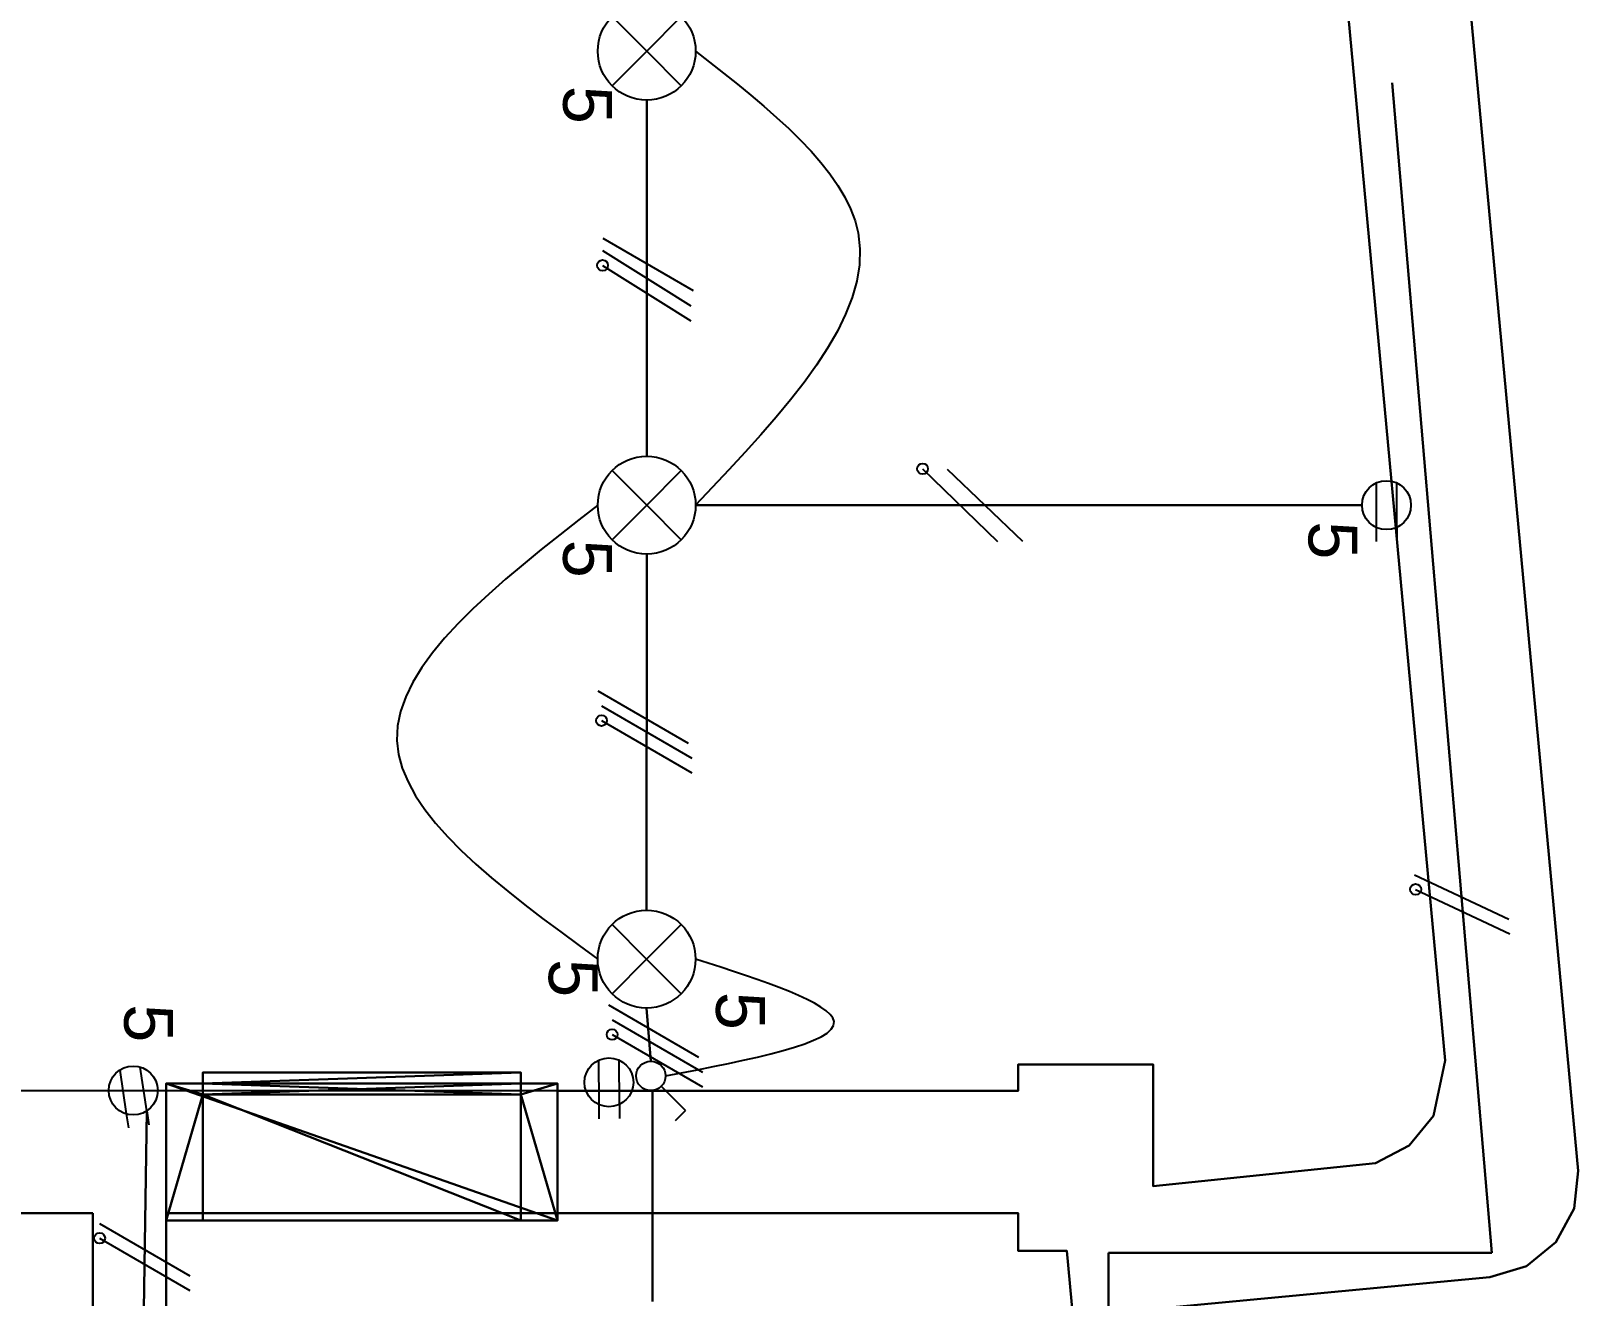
# Model space of a CAD drawing. Header units: metres. Extents: x -0.1 to 64.1, y -0.2 to 39.7.
# Drawn here: x 20.482 to 23.644, y 33.252 to 35.837 of the extents above; entities that cross this region are included whole.
import ezdxf

# ---------------------------------------------------------------- set-up
doc = ezdxf.new("R2010")
doc.units = ezdxf.units.M
doc.header["$LTSCALE"] = 0.2
doc.linetypes.add('ACAD_ISO02W100', pattern=[15, 12, -3])
for name, color, linetype in [('Canaletas', 4, 'Continuous'), ('conexiones', 7, 'ACAD_ISO02W100'), ('Fases', 7, 'Continuous'), ('Indicacion-Tabla', 7, 'Continuous'), ('Luminaria', 7, 'Continuous'), ('Medidas', 1, 'Continuous'), ('Puntos', 7, 'Continuous'), ('Tomacorrientes', 7, 'Continuous')]:
    doc.layers.add(name, color=color, linetype=linetype)
for name, color, linetype, true_color in [('DLX_APERT', 7, 'Continuous', 0x969696), ('DLX_CONT', 7, 'Continuous', 0x969696), ('DLX_ROOF', 7, 'Continuous', 0x7f7f7f)]:
    doc.layers.add(name, color=color, linetype=linetype, true_color=true_color)
doc.layers.add('L-Suelo', color=7, linetype='ACAD_ISO02W100', lineweight=30)
doc.layers.add('L-Techo', color=7, linetype='Continuous', lineweight=30)
doc.layers.get('0').off()
doc.styles.get("Standard").update_dxf_attribs({"font": 'arial.ttf'})

# ---------------------------------------------------------------- blocks, each defined once
blk = doc.blocks.new('Lampara')
at = {"layer": 'Luminaria'}
for q in [(-0.0707, 0.0707), (0.0707, 0.0707), (-0.0707, -0.0707), (0.0707, -0.0707)]:
    blk.add_line((0, 0), q, dxfattribs=at)
blk.add_circle((0, 0), 0.1, dxfattribs=at)
blk = doc.blocks.new('Interruptor')
at = {"layer": 'Luminaria'}
for q in [(0.0212, 0.0212), (0.0919, 0.0495)]:
    blk.add_line((0.0707, 0.0707), q, dxfattribs=at)
blk.add_circle((0, 0), 0.03, dxfattribs=at)
blk = doc.blocks.new('Tomacorriente')
at = {"layer": 'Tomacorrientes'}
for p, q in [((0.0453, 0.0211), (-0.0453, 0.0211)), ((0.0453, 0.0211), (0.0743, 0.0211)), ((-0.0453, -0.0211), (0.0453, -0.0211)), ((0.0453, -0.0211), (0.0743, -0.0211))]:
    blk.add_line(p, q, dxfattribs=at)
blk.add_circle((0, 0), 0.05, dxfattribs=at)
blk = doc.blocks.new('1002_0_0')
mesh = blk.add_polyface()
corners = [(-0.325, -0.14, 0.925), (0.325, -0.1175, 0.925), (0.325, -0.14, 0.925), (0.325, -0.1175, 0.925), (-0.325, -0.14, 0.925), (-0.325, -0.1175, 0.925), (0.325, -0.14, 0.925), (0.325, -0.1175, -1), (0.325, -0.14, -1), (0.325, -0.1175, -1), (0.325, -0.14, 0.925), (0.325, -0.1175, 0.925), (-0.325, -0.14, -1), (-0.325, -0.1175, 0.925), (-0.325, -0.14, 0.925), (-0.325, -0.1175, 0.925), (-0.325, -0.14, -1), (-0.325, -0.1175, -1)]
mesh.append_faces([[corners[k] for k in face] for face in [(0, 1, 2), (3, 4, 5), (6, 7, 8), (9, 10, 11), (12, 13, 14), (15, 16, 17)]])
blk = doc.blocks.new('1002_0_1')
mesh = blk.add_polyface()
corners = [(-0.325, -0.1175, -1), (-0.325, -0.14, 0.925), (-0.325, -0.1175, 0.925), (-0.325, -0.14, 0.925), (-0.325, -0.1175, -1), (-0.325, -0.14, -1), (0.325, -0.14, 0.925), (-0.325, -0.1175, 0.925), (-0.325, -0.14, 0.925), (-0.325, -0.1175, 0.925), (0.325, -0.14, 0.925), (0.325, -0.1175, 0.925), (0.325, -0.1175, 0.925), (0.325, -0.14, -1), (0.325, -0.1175, -1), (0.325, -0.14, -1), (0.325, -0.1175, 0.925), (0.325, -0.14, 0.925)]
mesh.append_faces([[corners[k] for k in face] for face in [(0, 1, 2), (3, 4, 5), (6, 7, 8), (9, 10, 11), (12, 13, 14), (15, 16, 17)]])
blk = doc.blocks.new('1002_0_2')
mesh = blk.add_polyface()
corners = [(-0.4, 0.14, 1), (0.4, -0.14, 1), (0.4, 0.14, 1), (0.4, -0.14, 1), (-0.4, 0.14, 1), (-0.4, -0.14, 1), (0.4, 0.14, 1), (0.4, -0.14, -1), (0.4, 0.14, -1), (0.4, -0.14, -1), (0.4, 0.14, 1), (0.4, -0.14, 1), (-0.4, 0.14, -1), (-0.4, -0.14, 1), (-0.4, 0.14, 1), (-0.4, -0.14, 1), (-0.4, 0.14, -1), (-0.4, -0.14, -1), (0.4, -0.14, -1), (0.325, -0.1175, -1), (0.4, 0.14, -1), (0.4, 0.14, -1), (0.325, -0.1175, -1), (0.325, 0.14, -1), (0.325, -0.1175, -1), (0.4, -0.14, -1), (0.325, -0.14, -1), (-0.325, -0.1175, -1), (-0.4, -0.14, -1), (-0.4, 0.14, -1), (-0.325, -0.1175, -1), (-0.4, 0.14, -1), (-0.325, 0.14, -1), (-0.4, -0.14, -1), (-0.325, -0.1175, -1), (-0.325, -0.14, -1), (-0.4, 0.14, 1), (-0.325, 0.14, 0.925), (-0.4, 0.14, -1), (-0.4, 0.14, -1), (-0.325, 0.14, 0.925), (-0.325, 0.14, -1), (0.4, 0.14, 1), (-0.325, 0.14, 0.925), (-0.4, 0.14, 1), (0.4, 0.14, 1), (0.325, 0.14, 0.925), (-0.325, 0.14, 0.925), (0.4, 0.14, -1), (0.325, 0.14, 0.925), (0.4, 0.14, 1), (0.325, 0.14, 0.925), (0.4, 0.14, -1), (0.325, 0.14, -1), (-0.325, -0.14, 0.925), (-0.4, -0.14, 1), (-0.4, -0.14, -1), (-0.325, -0.14, 0.925), (-0.4, -0.14, -1), (-0.325, -0.14, -1), (-0.325, -0.14, 0.925), (0.4, -0.14, 1), (-0.4, -0.14, 1), (0.325, -0.14, 0.925), (0.4, -0.14, 1), (-0.325, -0.14, 0.925), (0.325, -0.14, 0.925), (0.4, -0.14, -1), (0.4, -0.14, 1), (0.4, -0.14, -1), (0.325, -0.14, 0.925), (0.325, -0.14, -1), (-0.325, 0.14, 0.925), (0.325, -0.1175, 0.925), (-0.325, -0.1175, 0.925), (0.325, -0.1175, 0.925), (-0.325, 0.14, 0.925), (0.325, 0.14, 0.925), (0.325, 0.14, -1), (0.325, -0.1175, 0.925), (0.325, 0.14, 0.925), (0.325, -0.1175, 0.925), (0.325, 0.14, -1), (0.325, -0.1175, -1), (-0.325, 0.14, 0.925), (-0.325, -0.1175, -1), (-0.325, 0.14, -1), (-0.325, -0.1175, -1), (-0.325, 0.14, 0.925), (-0.325, -0.1175, 0.925)]
mesh.append_faces([[corners[k] for k in face] for face in [(0, 1, 2), (3, 4, 5), (6, 7, 8), (9, 10, 11), (12, 13, 14), (15, 16, 17), (18, 19, 20), (21, 22, 23), (24, 25, 26), (27, 28, 29), (30, 31, 32), (33, 34, 35), (36, 37, 38), (39, 40, 41), (42, 43, 44), (45, 46, 47), (48, 49, 50), (51, 52, 53), (54, 55, 56), (57, 58, 59), (60, 61, 62), (63, 64, 65), (66, 67, 68), (69, 70, 71), (72, 73, 74), (75, 76, 77), (78, 79, 80), (81, 82, 83), (84, 85, 86), (87, 88, 89)]])
blk = doc.blocks.new('1002_0_3')
mesh = blk.add_polyface()
corners = [(-0.325, -0.14, -1), (0.325, -0.14, -1), (-0.325, -0.1625, -1), (-0.325, -0.1625, -1), (0.325, -0.14, -1), (0.325, -0.1625, -1), (-0.325, -0.14, -1), (0.325, -0.1175, -1), (0.325, -0.14, -1), (0.325, -0.1175, -1), (-0.325, -0.14, -1), (-0.325, -0.1175, -1)]
mesh.append_faces([[corners[k] for k in face] for face in [(0, 1, 2), (3, 4, 5), (6, 7, 8), (9, 10, 11)]])
blk = doc.blocks.new('1002_0_4')
mesh = blk.add_polyface()
corners = [(-0.325, -0.1625, 0.925), (-0.325, -0.14, -1), (-0.325, -0.1625, -1), (-0.325, -0.14, -1), (-0.325, -0.1625, 0.925), (-0.325, -0.14, 0.925), (0.325, -0.1625, -1), (0.325, -0.14, 0.925), (0.325, -0.1625, 0.925), (0.325, -0.14, 0.925), (0.325, -0.1625, -1), (0.325, -0.14, -1), (-0.325, -0.1625, 0.925), (0.325, -0.14, 0.925), (-0.325, -0.14, 0.925), (0.325, -0.14, 0.925), (-0.325, -0.1625, 0.925), (0.325, -0.1625, 0.925)]
mesh.append_faces([[corners[k] for k in face] for face in [(0, 1, 2), (3, 4, 5), (6, 7, 8), (9, 10, 11), (12, 13, 14), (15, 16, 17)]])
blk = doc.blocks.new('1002_0_5')
mesh = blk.add_polyface()
corners = [(-0.325, -0.1175, 0.925), (0.325, -0.1175, -1), (-0.325, -0.1175, -1), (0.325, -0.1175, -1), (-0.325, -0.1175, 0.925), (0.325, -0.1175, 0.925)]
mesh.append_faces([[corners[k] for k in face] for face in [(0, 1, 2), (3, 4, 5)]])
blk = doc.blocks.new('1002_0_6')
mesh = blk.add_polyface()
corners = [(-0.325, -0.1625, 0.925), (0.325, -0.1625, -1), (0.325, -0.1625, 0.925), (0.325, -0.1625, -1), (-0.325, -0.1625, 0.925), (-0.325, -0.1625, -1)]
mesh.append_faces([[corners[k] for k in face] for face in [(0, 1, 2), (3, 4, 5)]])
blk = doc.blocks.new('Fase')
at = {"layer": 'Fases'}
blk.add_line((-0.0535, -0.0922), (0.0535, 0.0922), dxfattribs=at)
blk = doc.blocks.new('Neutro')
at = {"layer": 'Fases'}
h = blk.add_hatch(dxfattribs=at)
h.set_pattern_fill('ANGLE', color=256)
h.set_pattern_definition([(0, (-26.865, -1.6355), (0, 6.985), [5.08, -1.905]), (90, (-26.865, -1.6355), (-6.985, 4e-16), [5.08, -1.905])])
h.paths.add_polyline_path([(-0.0645, -0.0922, 1), (-0.0424, -0.0922, 1)])
blk.add_circle((-0.0535, -0.0922), 0.0111, dxfattribs=at)
blk.add_blockref('Fase', (0, 0), dxfattribs=at)

msp = doc.modelspace()

# ---------------------------------------------------------------- linework, layer by layer
at = {"layer": 'conexiones'}
for points in [[(21.8402, 35.7961), (22.1723, 35.4248), (21.8402, 34.8683)], [(21.6402, 34.8683), (21.2298, 34.3873), (21.6401, 33.9405)], [(21.7787, 33.7018), (22.1233, 33.813), (21.8401, 33.9405)]]:
    msp.add_spline(points, degree=3, dxfattribs=at)
at = {"layer": 'DLX_APERT'}
for points in [[(21.558, 33.6861, 0), (20.758, 33.6861, 0)], [(20.758, 33.6861, 0), (20.758, 33.4061, 0)], [(20.758, 33.6861, 0), (20.758, 33.6861, 0)], [(20.758, 33.6861, 0), (20.758, 33.4061, 0)], [(20.758, 33.4061, 0), (20.758, 33.6861, 0)], [(20.758, 33.4061, 0), (20.758, 33.6861, 0)], [(20.758, 33.6861, 0), (20.833, 33.6861, 0)], [(20.833, 33.6861, 0), (20.758, 33.6861, 0)], [(20.758, 33.6861, 0), (20.758, 33.6861, 0)], [(20.758, 33.6861, 0), (21.558, 33.6861, 0)], [(20.833, 33.7086, 0), (21.483, 33.7086, 0)], [(20.833, 33.6861, 0), (20.833, 33.7086, 0)], [(21.483, 33.7086, 0), (20.833, 33.7086, 0)], [(20.833, 33.7086, 0), (20.833, 33.7086, 0)], [(20.833, 33.7086, 0), (21.483, 33.7086, 0)], [(20.833, 33.6861, 0), (20.833, 33.7086, 0)], [(20.833, 33.7086, 0), (20.833, 33.7086, 0)], [(20.833, 33.7086, 0), (20.833, 33.6861, 0)], [(21.483, 33.7086, 0), (20.833, 33.7086, 0)], [(20.833, 33.7086, 0), (20.833, 33.6861, 0)], [(20.833, 33.6861, 0), (20.833, 33.6636, 0)], [(21.483, 33.6861, 0), (20.833, 33.6861, 0)], [(20.833, 33.6861, 0), (20.833, 33.6861, 0)], [(20.833, 33.6636, 0), (20.833, 33.6861, 0)], [(20.833, 33.6861, 0), (21.483, 33.6861, 0)], [(20.833, 33.6636, 0), (20.833, 33.6861, 0)], [(20.833, 33.6861, 0), (20.833, 33.6861, 0)], [(20.833, 33.6861, 0), (20.833, 33.6636, 0)], [(20.833, 33.6636, 0), (20.833, 33.6861, 0)], [(20.833, 33.6861, 0), (20.833, 33.6861, 0)], [(20.833, 33.6861, 0), (21.483, 33.6861, 0)], [(21.483, 33.6861, 0), (20.833, 33.6861, 0)], [(20.833, 33.6861, 0), (20.833, 33.6636, 0)], [(20.833, 33.6861, 0), (20.833, 33.6861, 0)], [(20.833, 33.6861, 0), (20.833, 33.6636, 0)], [(20.833, 33.6636, 0), (20.833, 33.6861, 0)], [(21.483, 33.7086, 0), (21.483, 33.6861, 0)], [(21.483, 33.7086, 0), (21.483, 33.7086, 0)], [(21.483, 33.6861, 0), (21.483, 33.7086, 0)], [(21.483, 33.7086, 0), (21.483, 33.7086, 0)], [(21.483, 33.7086, 0), (21.483, 33.6861, 0)], [(21.483, 33.6861, 0), (21.483, 33.7086, 0)], [(21.483, 33.6636, 0), (21.483, 33.6861, 0)], [(21.483, 33.6861, 0), (21.558, 33.6861, 0)], [(21.483, 33.6861, 0), (21.483, 33.6861, 0)], [(21.558, 33.6861, 0), (21.483, 33.6861, 0)], [(21.483, 33.6861, 0), (21.483, 33.6636, 0)], [(21.483, 33.6636, 0), (21.483, 33.6861, 0)], [(21.483, 33.6861, 0), (21.483, 33.6861, 0)], [(21.483, 33.6861, 0), (21.483, 33.6636, 0)], [(21.483, 33.6861, 0), (21.483, 33.6636, 0)], [(21.483, 33.6861, 0), (21.483, 33.6861, 0)], [(21.483, 33.6861, 0), (21.483, 33.6861, 0)], [(21.483, 33.6861, 0), (21.483, 33.6636, 0)], [(21.483, 33.6636, 0), (21.483, 33.6861, 0)], [(21.483, 33.6636, 0), (21.483, 33.6861, 0)], [(21.558, 33.4061, 0), (21.558, 33.6861, 0)], [(21.558, 33.6861, 0), (21.558, 33.6861, 0)], [(21.558, 33.6861, 0), (21.558, 33.4061, 0)], [(21.558, 33.4061, 0), (21.558, 33.6861, 0)], [(21.558, 33.6861, 0), (21.558, 33.4061, 0)], [(21.558, 33.6861, 0), (21.558, 33.6861, 0)], [(20.833, 33.6636, 0), (20.833, 33.4061, 0)], [(20.833, 33.6636, 0), (21.483, 33.6636, 0)], [(20.833, 33.4061, 0), (20.833, 33.6636, 0)], [(20.833, 33.6636, 0), (20.833, 33.6636, 0)], [(20.833, 33.6636, 0), (20.833, 33.4061, 0)], [(20.833, 33.4061, 0), (20.833, 33.6636, 0)], [(21.483, 33.6636, 0), (20.833, 33.6636, 0)], [(20.833, 33.6636, 0), (20.833, 33.6636, 0)], [(21.483, 33.6636, 0), (20.833, 33.6636, 0)], [(20.833, 33.6636, 0), (20.833, 33.6636, 0)], [(20.833, 33.6636, 0), (21.483, 33.6636, 0)], [(21.483, 33.6636, 0), (20.833, 33.6636, 0)], [(20.833, 33.6636, 0), (21.483, 33.6636, 0)], [(20.833, 33.6636, 0), (20.833, 33.6636, 0)], [(21.483, 33.4061, 0), (21.483, 33.6636, 0)], [(21.483, 33.6636, 0), (21.483, 33.4061, 0)], [(21.483, 33.6636, 0), (21.483, 33.6636, 0)], [(21.483, 33.6636, 0), (21.483, 33.4061, 0)], [(21.483, 33.4061, 0), (21.483, 33.6636, 0)], [(21.483, 33.6636, 0), (21.483, 33.6636, 0)], [(21.483, 33.6636, 0), (21.483, 33.6636, 0)], [(21.483, 33.6636, 0), (21.483, 33.6636, 0)], [(20.758, 33.4061, 0), (21.558, 33.4061, 0)], [(20.758, 33.4061, 0), (20.758, 33.4061, 0)], [(20.833, 33.4061, 0), (20.758, 33.4061, 0)], [(21.558, 33.4061, 0), (20.758, 33.4061, 0)], [(20.758, 33.4061, 0), (20.758, 33.4061, 0)], [(20.758, 33.4061, 0), (20.833, 33.4061, 0)], [(20.833, 33.4061, 0), (20.833, 33.4061, 0)], [(20.833, 33.4061, 0), (21.483, 33.4061, 0)], [(21.483, 33.4061, 0), (20.833, 33.4061, 0)], [(20.833, 33.4061, 0), (20.833, 33.4061, 0)], [(21.558, 33.4061, 0), (21.483, 33.4061, 0)], [(21.483, 33.4061, 0), (21.483, 33.4061, 0)], [(21.483, 33.4061, 0), (21.558, 33.4061, 0)], [(21.483, 33.4061, 0), (21.483, 33.4061, 0)], [(21.558, 33.4061, 0), (21.558, 33.4061, 0)], [(21.558, 33.4061, 0), (21.558, 33.4061, 0)]]:
    msp.add_polyline3d(points, dxfattribs=at)
at = {"layer": 'DLX_CONT'}
for points in [[(23.6439, 33.508, 0), (23.3808, 36.3516, 0)], [(23.6439, 33.508, 0), (23.3808, 36.3516, 0)], [(23.372, 33.7334, 0), (23.155, 36.0792, 0)], [(23.372, 33.7334, 0), (23.155, 36.0792, 0)], [(22.4997, 33.6711, 0), (22.4997, 33.7248, 0)], [(22.4997, 33.7248, 0), (22.7755, 33.7248, 0)], [(22.4997, 33.6711, 0), (22.4997, 33.7248, 0)], [(22.4997, 33.7248, 0), (22.7755, 33.7248, 0)], [(22.7755, 33.7248, 0), (22.7755, 33.4766, 0)], [(22.7755, 33.7248, 0), (22.7755, 33.4766, 0)], [(23.3487, 33.6198, 0), (23.372, 33.7334, 0)], [(23.3487, 33.6198, 0), (23.372, 33.7334, 0)], [(20.1081, 33.6719, 0), (21.558, 33.6711, 0)], [(20.1081, 33.6719, 0), (21.558, 33.6711, 0)], [(21.558, 33.6711, 0), (22.4997, 33.6711, 0)], [(21.558, 33.6711, 0), (22.4997, 33.6711, 0)], [(23.299, 33.5598, 0), (23.3487, 33.6198, 0)], [(23.299, 33.5598, 0), (23.3487, 33.6198, 0)], [(23.2301, 33.5234, 0), (23.299, 33.5598, 0)], [(23.2301, 33.5234, 0), (23.299, 33.5598, 0)], [(22.7755, 33.4766, 0), (23.2301, 33.5234, 0)], [(22.7755, 33.4766, 0), (23.2301, 33.5234, 0)], [(23.6358, 33.4305, 0), (23.6439, 33.508, 0)], [(23.6358, 33.4305, 0), (23.6439, 33.508, 0)], [(23.5987, 33.3619, 0), (23.6358, 33.4305, 0)], [(23.5987, 33.3619, 0), (23.6358, 33.4305, 0)], [(20.608, 33.4211, 0), (19.1885, 33.4211, 0)], [(20.608, 33.4211, 0), (19.1885, 33.4211, 0)], [(20.6089, 32.1611, 0), (20.608, 33.4211, 0)], [(20.6089, 32.1611, 0), (20.608, 33.4211, 0)], [(21.558, 33.4211, 0), (20.7582, 33.4211, 0)], [(20.7582, 33.4211, 0), (20.7595, 31.5663, 0)], [(21.558, 33.4211, 0), (20.7582, 33.4211, 0)], [(20.7582, 33.4211, 0), (20.7595, 31.5663, 0)], [(22.4997, 33.4211, 0), (21.558, 33.4211, 0)], [(22.4997, 33.3445, 0), (22.4997, 33.4211, 0)], [(22.4997, 33.3445, 0), (22.4997, 33.4211, 0)], [(23.5383, 33.3128, 0), (23.5987, 33.3619, 0)], [(23.5383, 33.3128, 0), (23.5987, 33.3619, 0)], [(22.5993, 33.3445, 0), (22.4997, 33.3445, 0)], [(22.5993, 33.3445, 0), (22.4997, 33.3445, 0)], [(22.8906, 30.197, 0), (22.5993, 33.3445, 0)], [(22.8906, 30.197, 0), (22.5993, 33.3445, 0)], [(23.4636, 33.2904, 0), (23.5383, 33.3128, 0)], [(23.4636, 33.2904, 0), (23.5383, 33.3128, 0)], [(22.794, 33.2272, 0), (23.4636, 33.2904, 0)], [(22.794, 33.2272, 0), (23.4636, 33.2904, 0)]]:
    msp.add_polyline3d(points, dxfattribs=at)
at = {"layer": 'DLX_ROOF'}
for points in [[(23.6439, 33.508, 0), (23.3808, 36.3516, 0)], [(23.3808, 36.3516, 0), (23.6439, 33.508, 0)], [(23.3808, 36.3516, 0), (23.6439, 33.508, 0)], [(23.6439, 33.508, 0), (23.3808, 36.3516, 0)], [(23.372, 33.7334, 0), (23.155, 36.0792, 0)], [(23.155, 36.0792, 0), (23.372, 33.7334, 0)], [(22.4997, 33.6711, 0), (22.4997, 33.7248, 0)], [(22.4997, 33.7248, 0), (22.7755, 33.7248, 0)], [(22.4997, 33.7248, 0), (22.4997, 33.6711, 0)], [(22.7755, 33.7248, 0), (22.4997, 33.7248, 0)], [(22.7755, 33.7248, 0), (22.7755, 33.4766, 0)], [(22.7755, 33.4766, 0), (22.7755, 33.7248, 0)], [(23.3487, 33.6198, 0), (23.372, 33.7334, 0)], [(23.372, 33.7334, 0), (23.3487, 33.6198, 0)], [(20.1081, 33.6719, 0), (21.558, 33.6711, 0)], [(21.558, 33.6711, 0), (20.1081, 33.6719, 0)], [(21.558, 33.6711, 0), (22.4997, 33.6711, 0)], [(22.4997, 33.6711, 0), (21.558, 33.6711, 0)], [(23.299, 33.5598, 0), (23.3487, 33.6198, 0)], [(23.3487, 33.6198, 0), (23.299, 33.5598, 0)], [(23.2301, 33.5234, 0), (23.299, 33.5598, 0)], [(23.299, 33.5598, 0), (23.2301, 33.5234, 0)], [(22.7755, 33.4766, 0), (23.2301, 33.5234, 0)], [(23.2301, 33.5234, 0), (22.7755, 33.4766, 0)], [(23.6358, 33.4305, 0), (23.6439, 33.508, 0)], [(23.6439, 33.508, 0), (23.6358, 33.4305, 0)], [(23.6439, 33.508, 0), (23.6358, 33.4305, 0)], [(23.6358, 33.4305, 0), (23.6439, 33.508, 0)], [(23.6439, 33.508, 0), (23.6439, 33.508, 0)], [(23.6439, 33.508, 0), (23.6439, 33.508, 0)], [(23.5987, 33.3619, 0), (23.6358, 33.4305, 0)], [(23.6358, 33.4305, 0), (23.5987, 33.3619, 0)], [(23.6358, 33.4305, 0), (23.5987, 33.3619, 0)], [(23.5987, 33.3619, 0), (23.6358, 33.4305, 0)], [(23.6358, 33.4305, 0), (23.6358, 33.4305, 0)], [(23.6358, 33.4305, 0), (23.6358, 33.4305, 0)], [(20.608, 33.4211, 0), (19.1885, 33.4211, 0)], [(19.1885, 33.4211, 0), (20.608, 33.4211, 0)], [(20.6091, 31.7511, 0), (20.608, 33.4211, 0)], [(20.608, 33.4211, 0), (20.6091, 31.7511, 0)], [(22.4997, 33.4211, 0), (20.7582, 33.4211, 0)], [(20.7582, 33.4211, 0), (20.7595, 31.5663, 0)], [(20.7595, 31.5663, 0), (20.7582, 33.4211, 0)], [(20.7582, 33.4211, 0), (22.4997, 33.4211, 0)], [(22.4997, 33.3445, 0), (22.4997, 33.4211, 0)], [(22.4997, 33.4211, 0), (22.4997, 33.3445, 0)], [(23.5383, 33.3128, 0), (23.5987, 33.3619, 0)], [(23.5987, 33.3619, 0), (23.5383, 33.3128, 0)], [(23.5987, 33.3619, 0), (23.5383, 33.3128, 0)], [(23.5383, 33.3128, 0), (23.5987, 33.3619, 0)], [(23.5987, 33.3619, 0), (23.5987, 33.3619, 0)], [(23.5987, 33.3619, 0), (23.5987, 33.3619, 0)], [(22.5993, 33.3445, 0), (22.4997, 33.3445, 0)], [(22.4997, 33.3445, 0), (22.5993, 33.3445, 0)], [(22.8906, 30.197, 0), (22.5993, 33.3445, 0)], [(22.5993, 33.3445, 0), (22.8906, 30.197, 0)], [(23.4636, 33.2904, 0), (23.5383, 33.3128, 0)], [(23.5383, 33.3128, 0), (23.4636, 33.2904, 0)], [(23.5383, 33.3128, 0), (23.4636, 33.2904, 0)], [(23.4636, 33.2904, 0), (23.5383, 33.3128, 0)], [(23.5383, 33.3128, 0), (23.5383, 33.3128, 0)], [(23.5383, 33.3128, 0), (23.5383, 33.3128, 0)], [(22.794, 33.2272, 0), (23.4636, 33.2904, 0)], [(23.4636, 33.2904, 0), (22.794, 33.2272, 0)], [(23.4636, 33.2904, 0), (22.794, 33.2272, 0)], [(22.794, 33.2272, 0), (23.4636, 33.2904, 0)], [(23.4636, 33.2904, 0), (23.4636, 33.2904, 0)], [(23.4636, 33.2904, 0), (23.4636, 33.2904, 0)]]:
    msp.add_polyline3d(points, dxfattribs=at)
at = {"layer": 'L-Suelo'}
for points in [[(22.684, 32.7029), (22.6841, 33.3404), (23.4678, 33.3404), (23.2099, 36.3671), (22.3972, 36.2525), (22.3972, 36.1811)], [(20.7184, 33.6302), (20.7102, 33.0627)]]:
    msp.add_lwpolyline(points, dxfattribs=at)
at = {"layer": 'L-Techo'}
for p, q in [((21.7402, 35.6961), (21.7402, 34.9683)), ((21.8402, 34.8683), (23.2024, 34.8683)), ((21.7402, 34.7683), (21.7401, 34.0405)), ((21.7487, 33.7318), (21.7401, 33.8405))]:
    msp.add_line(p, q, dxfattribs=at)
at = {"layer": 'L-Techo', "elevation": 2.8}
msp.add_lwpolyline([(21.7518, 33.2406), (21.7518, 33.672)], dxfattribs=at)
at = {"layer": 'Puntos'}
for p in [(21.7402, 35.7961), (21.7402, 34.8683), (21.7401, 33.9405)]:
    msp.add_point(p, dxfattribs=at)

# ---------------------------------------------------------------- block references
at = {"layer": 'Canaletas'}
for name, p, rotation in [('Fase', (21.7402, 35.3322), 267.8997057615288), ('Fase', (21.7427, 35.3604), 270), ('Neutro', (21.7402, 35.3015), 267.8997057615291), ('Neutro', (22.3806, 34.8683), 255.9791818827592), ('Fase', (22.4315, 34.8683), 256.4986456026979), ('Fase', (21.7325, 34.4353), 270), ('Neutro', (21.7401, 34.3744), 270), ('Fase', (21.7401, 34.4044), 270), ('Fase', (21.7541, 33.7936), 270), ('Fase', (21.7618, 33.7627), 270), ('Neutro', (21.7618, 33.7328), 270), ('Fase', (20.7143, 33.3465), 270), ('Neutro', (20.7143, 33.3165), 270)]:
    msp.add_blockref(name, p, dxfattribs=dict(at, rotation=rotation))
at = {"layer": 'DLX_APERT', "rotation": 180}
for name in ['1002_0_2', '1002_0_3', '1002_0_4', '1002_0_6', '1002_0_0', '1002_0_1', '1002_0_5']:
    msp.add_blockref(name, (21.158, 33.5461, 1), dxfattribs=at)
at = {"layer": 'DLX_CONT', "rotation": 180}
for name in ['1002_0_2', '1002_0_3', '1002_0_4', '1002_0_6', '1002_0_0', '1002_0_1', '1002_0_5']:
    msp.add_blockref(name, (21.158, 33.5461, 1), dxfattribs=at)
at = {"layer": 'Fases'}
for name, p, rotation in [('Fase', (23.4059, 34.0674), 274.8703543331546), ('Neutro', (23.4084, 34.0375), 274.8703543331547)]:
    msp.add_blockref(name, p, dxfattribs=dict(at, rotation=rotation))
at = {"layer": 'Medidas'}
for p, rotation in [((23.2524, 34.8683), 270), ((20.6907, 33.6719), 278.5853337325348), ((21.6631, 33.6886), 270.1938447217114)]:
    msp.add_blockref('Tomacorriente', p, dxfattribs=dict(at, rotation=rotation))
at = {"layer": 'Puntos', "rotation": 270}
for name, p in [('Lampara', (21.7402, 35.7961)), ('Lampara', (21.7402, 34.8683)), ('Lampara', (21.7401, 33.9405)), ('Interruptor', (21.7487, 33.7018))]:
    msp.add_blockref(name, p, dxfattribs=at)

# ---------------------------------------------------------------- texts
at = {"layer": 'Indicacion-Tabla', "char_height": 0.1, "width": 0.1, "attachment_point": 1, "rotation": 270}
for insert in [(21.6695, 35.7254), (23.193, 34.8352), (21.6694, 34.7976), (21.6401, 33.9405), (21.982, 33.8736), (20.7723, 33.8482)]:
    msp.add_mtext('5', dxfattribs=dict(at, insert=insert))

# ---------------------------------------------------------------- meshes
at = {"layer": 'DLX_CONT'}
mesh = msp.add_polyface(dxfattribs=at)
corners = [(10.9717, 34.4877, 2.8), (10.2297, 34.4877), (10.2297, 34.4877, 2.8), (10.2297, 34.4877), (10.9717, 34.4877, 2.8), (10.9717, 34.4877), (18.958, 37.3865, 2.8), (10.9702, 37.392), (10.9702, 37.392, 2.8), (10.9702, 37.392), (18.958, 37.3865, 2.8), (18.958, 37.3865), (18.958, 33.6711, 2.8), (18.958, 37.3865), (18.958, 37.3865, 2.8), (18.958, 37.3865), (18.958, 33.6711, 2.8), (18.958, 33.6711), (19.9581, 33.6718, 2.8), (18.958, 33.6711), (18.958, 33.6711, 2.8), (18.958, 33.6711), (19.9581, 33.6718, 2.8), (19.9581, 33.6718), (19.9581, 36.2961), (19.9581, 34.3124, 2.3), (19.9581, 36.2961, 2.8), (19.9581, 33.6719, 2.3), (19.9581, 33.6718), (19.9581, 33.6718, 2.8), (19.9581, 33.6719, 0.8), (19.9581, 33.6718), (19.9581, 33.6719, 2.3), (19.9581, 36.2961, 2.8), (19.9581, 33.6719, 2.3), (19.9581, 33.6718, 2.8), (19.9581, 36.2961, 2.8), (19.9581, 34.3124, 2.3), (19.9581, 33.6719, 2.3), (19.9581, 36.2961), (19.9581, 34.3124, 0.8), (19.9581, 34.3124, 2.3), (19.9581, 33.6718), (19.9581, 34.3124, 0.8), (19.9581, 36.2961), (19.9581, 34.3124, 0.8), (19.9581, 33.6718), (19.9581, 33.6719, 0.8), (19.9581, 36.2961), (21.93, 36.2961, 0.8), (22.5171, 36.2961), (22.5171, 36.2961, 2.8), (20.4817, 36.2961, 2.3), (19.9581, 36.2961, 2.8), (22.5171, 36.2961, 2.8), (21.93, 36.2961, 2.3), (20.4817, 36.2961, 2.3), (20.4817, 36.2961, 2.3), (19.9581, 36.2961), (19.9581, 36.2961, 2.8), (20.4817, 36.2961, 0.8), (19.9581, 36.2961), (20.4817, 36.2961, 2.3), (22.5171, 36.2961), (21.93, 36.2961, 2.3), (22.5171, 36.2961, 2.8), (22.5171, 36.2961), (21.93, 36.2961, 0.8), (21.93, 36.2961, 2.3), (21.93, 36.2961, 0.8), (19.9581, 36.2961), (20.4817, 36.2961, 0.8), (22.501, 36.4698, 2.8), (22.5171, 36.2961), (22.5171, 36.2961, 2.8), (22.5171, 36.2961), (22.501, 36.4698, 2.8), (22.501, 36.4698), (23.1629, 36.5323, 2.8), (22.501, 36.4698), (22.501, 36.4698, 2.8), (22.501, 36.4698), (23.1629, 36.5323, 2.8), (23.1629, 36.5323), (23.2406, 36.5243, 2.8), (23.1629, 36.5323), (23.1629, 36.5323, 2.8), (23.1629, 36.5323), (23.2406, 36.5243, 2.8), (23.2406, 36.5243), (23.3093, 36.4872, 2.8), (23.2406, 36.5243), (23.2406, 36.5243, 2.8), (23.2406, 36.5243), (23.3093, 36.4872, 2.8), (23.3093, 36.4872), (23.3586, 36.4265, 2.8), (23.3093, 36.4872), (23.3093, 36.4872, 2.8), (23.3093, 36.4872), (23.3586, 36.4265, 2.8), (23.3586, 36.4265), (23.3808, 36.3516, 2.8), (23.3586, 36.4265), (23.3586, 36.4265, 2.8), (23.3586, 36.4265), (23.3808, 36.3516, 2.8), (23.3808, 36.3516), (23.6439, 33.508, 2.8), (23.3808, 36.3516), (23.3808, 36.3516, 2.8), (23.3808, 36.3516), (23.6439, 33.508, 2.8), (23.6439, 33.508), (23.6358, 33.4305, 2.8), (23.6439, 33.508), (23.6439, 33.508, 2.8), (23.6439, 33.508), (23.6358, 33.4305, 2.8), (23.6358, 33.4305), (23.5987, 33.3619, 2.8), (23.6358, 33.4305), (23.6358, 33.4305, 2.8), (23.6358, 33.4305), (23.5987, 33.3619, 2.8), (23.5987, 33.3619), (23.5383, 33.3128, 2.8), (23.5987, 33.3619), (23.5987, 33.3619, 2.8), (23.5987, 33.3619), (23.5383, 33.3128, 2.8), (23.5383, 33.3128), (23.4636, 33.2904, 2.8), (23.5383, 33.3128), (23.5383, 33.3128, 2.8), (23.5383, 33.3128), (23.4636, 33.2904, 2.8), (23.4636, 33.2904), (22.794, 33.2272, 2.8), (23.4636, 33.2904), (23.4636, 33.2904, 2.8), (23.4636, 33.2904), (22.794, 33.2272, 2.8), (22.794, 33.2272), (23.0843, 30.197, 2.8), (22.794, 33.2272), (22.794, 33.2272, 2.8), (22.794, 33.2272), (23.0843, 30.197, 2.8), (23.0843, 30.197), (23.0941, 30.197, 2.8), (23.0843, 30.197), (23.0843, 30.197, 2.8), (23.0843, 30.197), (23.0941, 30.197, 2.8), (23.0941, 30.197), (23.0941, 29.8949, 2.8), (23.0941, 30.197), (23.0941, 30.197, 2.8), (23.0941, 30.197), (23.0941, 29.8949, 2.8), (23.0941, 29.8949), (10.2297, 32.4223, 2.8), (10.9658, 32.4235), (10.9658, 32.4235, 2.8), (10.9658, 32.4235), (10.2297, 32.4223, 2.8), (10.2297, 32.4223), (10.2297, 34.4877, 2.8), (10.2297, 32.4223), (10.2297, 32.4223, 2.8), (10.2297, 32.4223), (10.2297, 34.4877, 2.8), (10.2297, 34.4877)]
mesh.append_faces([[corners[k] for k in face] for face in [(0, 1, 2), (3, 4, 5), (6, 7, 8), (9, 10, 11), (12, 13, 14), (15, 16, 17), (18, 19, 20), (21, 22, 23), (24, 25, 26), (27, 28, 29), (30, 31, 32), (33, 34, 35), (36, 37, 38), (39, 40, 41), (42, 43, 44), (45, 46, 47), (48, 49, 50), (51, 52, 53), (54, 55, 56), (57, 58, 59), (60, 61, 62), (63, 64, 65), (66, 67, 68), (69, 70, 71), (72, 73, 74), (75, 76, 77), (78, 79, 80), (81, 82, 83), (84, 85, 86), (87, 88, 89), (90, 91, 92), (93, 94, 95), (96, 97, 98), (99, 100, 101), (102, 103, 104), (105, 106, 107), (108, 109, 110), (111, 112, 113), (114, 115, 116), (117, 118, 119), (120, 121, 122), (123, 124, 125), (126, 127, 128), (129, 130, 131), (132, 133, 134), (135, 136, 137), (138, 139, 140), (141, 142, 143), (144, 145, 146), (147, 148, 149), (150, 151, 152), (153, 154, 155), (156, 157, 158), (159, 160, 161), (162, 163, 164), (165, 166, 167), (168, 169, 170), (171, 172, 173)]])
mesh = msp.add_polyface(dxfattribs=at)
corners = [(22.4997, 33.7248, 2.8), (22.4997, 33.6711), (22.4997, 33.6711, 2.8), (22.4997, 33.6711), (22.4997, 33.7248, 2.8), (22.4997, 33.7248), (22.7755, 33.7248, 2.8), (22.4997, 33.7248), (22.4997, 33.7248, 2.8), (22.4997, 33.7248), (22.7755, 33.7248, 2.8), (22.7755, 33.7248), (22.4997, 33.6711), (21.558, 33.6711, 2), (22.4997, 33.6711, 2.8), (22.4997, 33.6711, 2.8), (21.558, 33.6711, 2), (21.558, 33.6711, 2.8), (21.558, 33.6711, 2), (22.4997, 33.6711), (21.558, 33.6711), (21.93, 36.1461, 0.8), (20.1083, 36.1461), (22.531, 36.1461), (20.1083, 36.1461), (20.4817, 36.1461, 2.3), (20.1083, 36.1461, 2.8), (20.1083, 36.1461), (20.4817, 36.1461, 0.8), (20.4817, 36.1461, 2.3), (20.4817, 36.1461, 2.3), (22.531, 36.1461, 2.8), (20.1083, 36.1461, 2.8), (21.93, 36.1461, 2.3), (22.531, 36.1461, 2.8), (20.4817, 36.1461, 2.3), (21.93, 36.1461, 2.3), (22.531, 36.1461), (22.531, 36.1461, 2.8), (21.93, 36.1461, 0.8), (22.531, 36.1461), (21.93, 36.1461, 2.3), (20.1083, 36.1461), (21.93, 36.1461, 0.8), (20.4817, 36.1461, 0.8), (22.531, 36.1461, 2.8), (22.531, 36.2215), (22.531, 36.2215, 2.8), (22.531, 36.2215), (22.531, 36.1461, 2.8), (22.531, 36.1461), (22.531, 36.2215), (22.937, 36.2599, 2.8), (22.531, 36.2215, 2.8), (22.937, 36.2599, 2.8), (22.531, 36.2215), (22.937, 36.2599), (22.937, 36.2599), (23.0147, 36.2519, 2.8), (22.937, 36.2599, 2.8), (23.0147, 36.2519, 2.8), (22.937, 36.2599), (23.0147, 36.2519), (23.0835, 36.2147), (23.0147, 36.2519, 2.8), (23.0147, 36.2519), (23.0147, 36.2519, 2.8), (23.0835, 36.2147), (23.0835, 36.2147, 2.8), (23.0835, 36.2147, 2.8), (23.1327, 36.1541), (23.1327, 36.1541, 2.8), (23.1327, 36.1541), (23.0835, 36.2147, 2.8), (23.0835, 36.2147), (23.1327, 36.1541, 2.8), (23.155, 36.0792), (23.155, 36.0792, 2.8), (23.155, 36.0792), (23.1327, 36.1541, 2.8), (23.1327, 36.1541), (23.372, 33.7334, 2.8), (23.155, 36.0792), (23.372, 33.7334), (23.155, 36.0792), (23.372, 33.7334, 2.8), (23.155, 36.0792, 2.8), (23.3487, 33.6198), (23.372, 33.7334, 2.8), (23.372, 33.7334), (23.372, 33.7334, 2.8), (23.3487, 33.6198), (23.3487, 33.6198, 2.8), (23.3487, 33.6198, 2.8), (23.299, 33.5598), (23.299, 33.5598, 2.8), (23.299, 33.5598), (23.3487, 33.6198, 2.8), (23.3487, 33.6198), (23.299, 33.5598, 2.8), (23.2301, 33.5234), (23.2301, 33.5234, 2.8), (23.2301, 33.5234), (23.299, 33.5598, 2.8), (23.299, 33.5598), (22.7755, 33.4766), (23.2301, 33.5234, 2.8), (23.2301, 33.5234), (23.2301, 33.5234, 2.8), (22.7755, 33.4766), (22.7755, 33.4766, 2.8)]
mesh.append_faces([[corners[k] for k in face] for face in [(0, 1, 2), (3, 4, 5), (6, 7, 8), (9, 10, 11), (12, 13, 14), (15, 16, 17), (18, 19, 20), (21, 22, 23), (24, 25, 26), (27, 28, 29), (30, 31, 32), (33, 34, 35), (36, 37, 38), (39, 40, 41), (42, 43, 44), (45, 46, 47), (48, 49, 50), (51, 52, 53), (54, 55, 56), (57, 58, 59), (60, 61, 62), (63, 64, 65), (66, 67, 68), (69, 70, 71), (72, 73, 74), (75, 76, 77), (78, 79, 80), (81, 82, 83), (84, 85, 86), (87, 88, 89), (90, 91, 92), (93, 94, 95), (96, 97, 98), (99, 100, 101), (102, 103, 104), (105, 106, 107), (108, 109, 110)]])
mesh = msp.add_polyface(dxfattribs=at)
corners = [(22.7755, 33.4766, 2.8), (22.7755, 33.7248), (22.7755, 33.7248, 2.8), (22.7755, 33.7248), (22.7755, 33.4766, 2.8), (22.7755, 33.4766)]
mesh.append_faces([[corners[k] for k in face] for face in [(0, 1, 2), (3, 4, 5)]])
mesh = msp.add_polyface(dxfattribs=at)
corners = [(20.758, 33.4061, 2), (20.7582, 33.3711, 2), (20.758, 33.3711, 2), (20.7582, 33.3711, 2), (20.758, 33.4061, 2), (20.7582, 33.4061, 2)]
mesh.append_faces([[corners[k] for k in face] for face in [(0, 1, 2), (3, 4, 5)]])
mesh = msp.add_polyface(dxfattribs=at)
corners = [(20.758, 33.3711), (20.758, 33.4061, 2), (20.758, 33.3711, 2), (20.758, 33.4061, 2), (20.758, 33.3711), (20.758, 33.4061), (20.7582, 33.3711), (20.758, 33.3711, 2), (20.7582, 33.3711, 2), (20.758, 33.3711, 2), (20.7582, 33.3711), (20.758, 33.3711)]
mesh.append_faces([[corners[k] for k in face] for face in [(0, 1, 2), (3, 4, 5), (6, 7, 8), (9, 10, 11)]])
mesh = msp.add_polyface(dxfattribs=at)
corners = [(22.4997, 33.4211, 2.8), (22.4997, 33.3445), (22.4997, 33.3445, 2.8), (22.4997, 33.3445), (22.4997, 33.4211, 2.8), (22.4997, 33.4211), (22.4997, 33.3445, 2.8), (22.5993, 33.3445), (22.5993, 33.3445, 2.8), (22.5993, 33.3445), (22.4997, 33.3445, 2.8), (22.4997, 33.3445)]
mesh.append_faces([[corners[k] for k in face] for face in [(0, 1, 2), (3, 4, 5), (6, 7, 8), (9, 10, 11)]])
mesh = msp.add_polyface(dxfattribs=at)
corners = [(22.8906, 30.197, 2.8), (22.5993, 33.3445), (22.8906, 30.197), (22.5993, 33.3445), (22.8906, 30.197, 2.8), (22.5993, 33.3445, 2.8), (22.8906, 30.197, 2.8), (22.8701, 30.197), (22.8701, 30.197, 2.8), (22.8701, 30.197), (22.8906, 30.197, 2.8), (22.8906, 30.197), (22.8701, 30.197, 2.8), (22.8701, 30.075), (22.8701, 30.075, 2.8), (22.8701, 30.075), (22.8701, 30.197, 2.8), (22.8701, 30.197)]
mesh.append_faces([[corners[k] for k in face] for face in [(0, 1, 2), (3, 4, 5), (6, 7, 8), (9, 10, 11), (12, 13, 14), (15, 16, 17)]])

doc.saveas('drawing.dxf')
